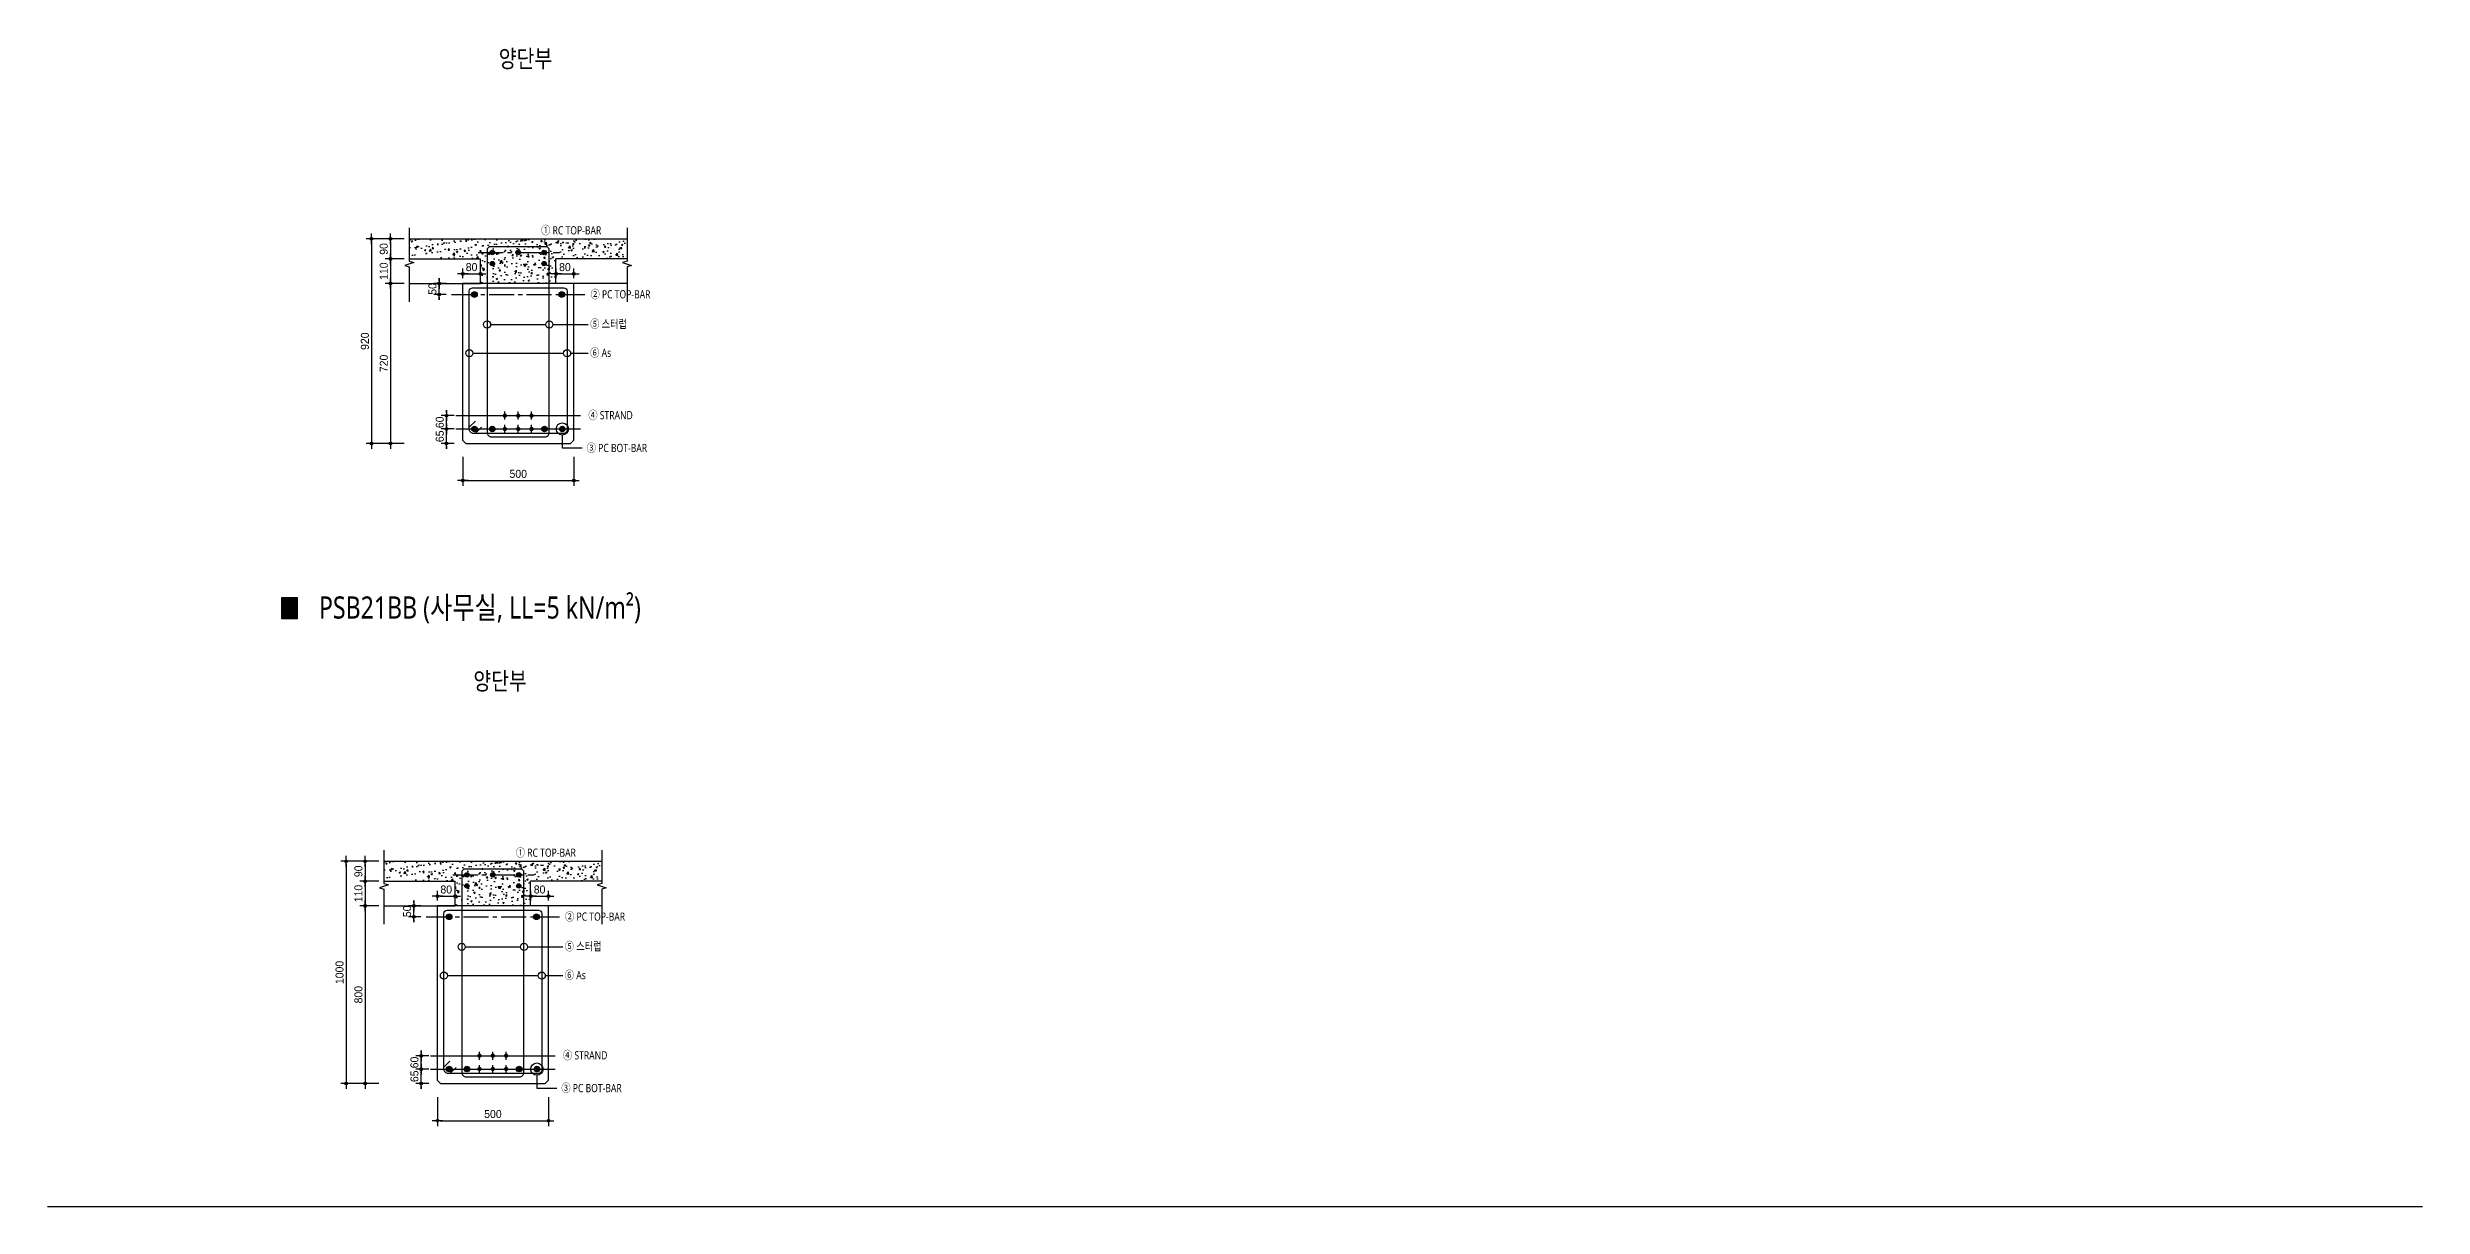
# Model space of a CAD drawing. Header units: millimetres. Extents: x 11948722 to 13111668, y -10771712 to -10232988.
# Drawn here: x 13100982 to 13111668, y -10497878 to -10492664 of the extents above; entities that cross this region are included whole.
import ezdxf
from ezdxf.enums import TextEntityAlignment as Align

# ---------------------------------------------------------------- set-up
doc = ezdxf.new("R2010")
doc.units = ezdxf.units.MM
doc.header["$LTSCALE"] = 150
doc.header["$MEASUREMENT"] = 0
for name, pattern in [('CEN', [6.2, 6, -0.1, 0, -0.1]), ('CENTER', [50.8, 31.75, -6.35, 6.35, -6.35]), ('CENTER2', [1.125, 0.75, -0.125, 0.125, -0.125]), ('HIDDEN', [2, 1, -1])]:
    doc.linetypes.add(name, pattern=pattern)
doc.layers.get('0').update_dxf_attribs({"linetype": 'CONTINUOUS'})
doc.layers.get('Defpoints').update_dxf_attribs({"color": 117, "linetype": 'CONTINUOUS'})
for name, color, linetype in [('0-TXT', 7, 'CONTINUOUS'), ('BAR', 3, 'CONTINUOUS'), ('CENT', 1, 'CEN'), ('CON-C', 2, 'CONTINUOUS'), ('DIM', 7, 'CONTINUOUS'), ('ETC', 8, 'CONTINUOUS'), ('FIN', 5, 'CONTINUOUS'), ('H', 2, 'HIDDEN'), ('SIT', 7, 'CONTINUOUS'), ('STRAND', 7, 'CENTER2'), ('TEXT', 3, 'CONTINUOUS')]:
    doc.layers.add(name, color=color, linetype=linetype)
doc.styles.get("Standard").update_dxf_attribs({"font": 'NanumGothic.ttf'})
doc.styles.add('돋움', font='')
doc.styles.get('돋움').set_extended_font_data('Dotum')
doc.dimstyles.new('S_10', dxfattribs={"dimscale": 10, "dimtxt": 3, "dimasz": 1, "dimexe": 2, "dimexo": 2, "dimgap": 1, "dimtad": 1, "dimdec": 0, "dimzin": 0, "dimdsep": 46, "dimtxsty": '돋움', "dimblk1": 'DD', "dimblk2": 'DD', "dimsah": 1, "dimcen": 2.5, "dimdle": 8, "dimclrd": 256, "dimclre": 256, "dimclrt": 3, "dimadec": 0, "dimazin": 0, "dimtfac": 1, "dimtdec": 0, "dimtix": 1, "dimtmove": 2, "dimatfit": 3, "dimldrblk": 'DD', "dimfxl": 1, "dimtolj": 1, "dimtzin": 0, "dimarcsym": 0})

# ---------------------------------------------------------------- blocks, each defined once
blk = doc.blocks.new('DD')
blk.add_line((-2, 0), (2, 0))
for radius in [0.5, 0.25]:
    blk.add_circle((0, 0), radius)
blk = doc.blocks.new('*D1690')
at = {"layer": 'Defpoints', "color": 0, "ltscale": 1200}
for p in [(13102610, -10493615), (13102525, -10493725), (13102610, -10493725)]:
    blk.add_point(p, dxfattribs=at)
at = {"layer": 'DIM', "lineweight": -2}
for p, q in [((13102586, -10493615), (13102501, -10493615)), ((13102525, -10493627), (13102525, -10493713)), ((13102586, -10493725), (13102501, -10493725))]:
    blk.add_line(p, q, dxfattribs=at)
at = {"layer": 'DIM', "lineweight": -2, "ltscale": 1200, "xscale": 12, "yscale": 12, "zscale": 12}
for p, rotation in [((13102525, -10493615), 90), ((13102525, -10493725), 270)]:
    blk.add_blockref('DD', p, dxfattribs=dict(at, rotation=rotation))
at = {"layer": 'DIM', "ltscale": 1200, "insert": (13102495, -10493670), "char_height": 36, "attachment_point": 5, "rotation": 90, "style": '돋움'}
blk.add_mtext('\\A1;110', dxfattribs=at)
blk = doc.blocks.new('*D1691')
at = {"layer": 'Defpoints', "color": 0, "ltscale": 1200}
for p in [(13102610, -10493525), (13102525, -10493615), (13102610, -10493615)]:
    blk.add_point(p, dxfattribs=at)
at = {"layer": 'DIM', "lineweight": -2}
for p, q in [((13102586, -10493525), (13102501, -10493525)), ((13102525, -10493537), (13102525, -10493603)), ((13102586, -10493615), (13102501, -10493615))]:
    blk.add_line(p, q, dxfattribs=at)
at = {"layer": 'DIM', "lineweight": -2, "ltscale": 1200, "xscale": 12, "yscale": 12, "zscale": 12}
for p, rotation in [((13102525, -10493525), 90), ((13102525, -10493615), 270)]:
    blk.add_blockref('DD', p, dxfattribs=dict(at, rotation=rotation))
at = {"layer": 'DIM', "ltscale": 1200, "insert": (13102495, -10493570), "char_height": 36, "attachment_point": 5, "rotation": 90, "style": '돋움'}
blk.add_mtext('\\A1;90', dxfattribs=at)
blk = doc.blocks.new('*D1692')
at = {"layer": 'Defpoints', "color": 0, "ltscale": 1200}
for p in [(13102610, -10493725), (13102525, -10494445), (13102610, -10494445)]:
    blk.add_point(p, dxfattribs=at)
at = {"layer": 'DIM', "lineweight": -2}
for p, q in [((13102586, -10493725), (13102501, -10493725)), ((13102525, -10493737), (13102525, -10494433)), ((13102586, -10494445), (13102501, -10494445))]:
    blk.add_line(p, q, dxfattribs=at)
at = {"layer": 'DIM', "lineweight": -2, "ltscale": 1200, "xscale": 12, "yscale": 12, "zscale": 12}
for p, rotation in [((13102525, -10493725), 90), ((13102525, -10494445), 270)]:
    blk.add_blockref('DD', p, dxfattribs=dict(at, rotation=rotation))
at = {"layer": 'DIM', "ltscale": 1200, "insert": (13102495, -10494085), "char_height": 36, "attachment_point": 5, "rotation": 90, "style": '돋움'}
blk.add_mtext('\\A1;720', dxfattribs=at)
blk = doc.blocks.new('*D1693')
at = {"layer": 'Defpoints', "color": 0, "ltscale": 1200}
for p in [(13102525, -10493525), (13102440, -10494445), (13102525, -10494445)]:
    blk.add_point(p, dxfattribs=at)
at = {"layer": 'DIM', "lineweight": -2}
for p, q in [((13102501, -10493525), (13102416, -10493525)), ((13102440, -10493537), (13102440, -10494433)), ((13102501, -10494445), (13102416, -10494445))]:
    blk.add_line(p, q, dxfattribs=at)
at = {"layer": 'DIM', "lineweight": -2, "ltscale": 1200, "xscale": 12, "yscale": 12, "zscale": 12}
for p, rotation in [((13102440, -10493525), 90), ((13102440, -10494445), 270)]:
    blk.add_blockref('DD', p, dxfattribs=dict(at, rotation=rotation))
at = {"layer": 'DIM', "ltscale": 1200, "insert": (13102410, -10493985), "char_height": 36, "attachment_point": 5, "rotation": 90, "style": '돋움'}
blk.add_mtext('\\A1;920', dxfattribs=at)
blk = doc.blocks.new('*D1694')
at = {"layer": 'Defpoints', "color": 0, "ltscale": 1200}
for p in [(13102850, -10494482), (13103350, -10494482), (13103350, -10494612)]:
    blk.add_point(p, dxfattribs=at)
at = {"layer": 'DIM', "lineweight": -2}
for p, q in [((13102850, -10494506), (13102850, -10494636)), ((13103350, -10494506), (13103350, -10494636)), ((13102862, -10494612), (13103338, -10494612))]:
    blk.add_line(p, q, dxfattribs=at)
at = {"layer": 'DIM', "lineweight": -2, "ltscale": 1200, "xscale": 12, "yscale": 12, "zscale": 12, "rotation": 180}
blk.add_blockref('DD', (13102850, -10494612), dxfattribs=at)
at = {"layer": 'DIM', "lineweight": -2, "ltscale": 1200, "xscale": 12, "yscale": 12, "zscale": 12}
blk.add_blockref('DD', (13103350, -10494612), dxfattribs=at)
at = {"layer": 'DIM', "ltscale": 1200, "insert": (13103100, -10494582), "char_height": 36, "attachment_point": 5, "style": '돋움'}
blk.add_mtext('\\A1;500', dxfattribs=at)
blk = doc.blocks.new('*D1695')
at = {"layer": 'Defpoints', "color": 0, "ltscale": 1200}
for p in [(13102744, -10493725), (13102800, -10493725), (13102800, -10493775)]:
    blk.add_point(p, dxfattribs=at)
at = {"layer": 'DIM', "lineweight": -2}
for p, q in [((13102776, -10493725), (13102720, -10493725)), ((13102776, -10493775), (13102720, -10493775)), ((13102744, -10493713), (13102744, -10493701)), ((13102744, -10493775), (13102744, -10493725)), ((13102744, -10493787), (13102744, -10493799))]:
    blk.add_line(p, q, dxfattribs=at)
at = {"layer": 'DIM', "lineweight": -2, "ltscale": 1200, "xscale": 12, "yscale": 12, "zscale": 12}
for p, rotation in [((13102744, -10493725), 270), ((13102744, -10493775), 90)]:
    blk.add_blockref('DD', p, dxfattribs=dict(at, rotation=rotation))
at = {"layer": 'DIM', "ltscale": 1200, "insert": (13102714, -10493750), "char_height": 36, "attachment_point": 5, "rotation": 90, "style": '돋움'}
blk.add_mtext('\\A1;50', dxfattribs=at)
blk = doc.blocks.new('strand')
at = {"layer": 'STRAND'}
for p, q in [((-18, 0), (18, 0)), ((0, -18), (0, 18))]:
    blk.add_line(p, q, dxfattribs=at)
at = {"layer": 'STRAND', "const_width": 9.6}
blk.add_lwpolyline([(-5, 0, 1), (5, 0, 1)], format="xyb", close=True, dxfattribs=at)
blk = doc.blocks.new('*D1696')
at = {"layer": 'Defpoints', "color": 0, "ltscale": 1200}
for p in [(13102777, -10494320), (13102836, -10494320), (13102836, -10494380)]:
    blk.add_point(p, dxfattribs=at)
at = {"layer": 'DIM', "lineweight": -2}
for p, q in [((13102777, -10494308), (13102777, -10494296)), ((13102812, -10494320), (13102753, -10494320)), ((13102812, -10494380), (13102753, -10494380)), ((13102777, -10494380), (13102777, -10494320)), ((13102777, -10494392), (13102777, -10494404))]:
    blk.add_line(p, q, dxfattribs=at)
at = {"layer": 'DIM', "lineweight": -2, "ltscale": 1200, "xscale": 12, "yscale": 12, "zscale": 12}
for p, rotation in [((13102777, -10494320), 270), ((13102777, -10494380), 90)]:
    blk.add_blockref('DD', p, dxfattribs=dict(at, rotation=rotation))
at = {"layer": 'DIM', "ltscale": 1200, "insert": (13102747, -10494350), "char_height": 36, "attachment_point": 5, "rotation": 90, "style": '돋움'}
blk.add_mtext('\\A1;60', dxfattribs=at)
blk = doc.blocks.new('*D1697')
at = {"layer": 'Defpoints', "color": 0, "ltscale": 1200}
for p in [(13102777, -10494380), (13102836, -10494380), (13102836, -10494445)]:
    blk.add_point(p, dxfattribs=at)
at = {"layer": 'DIM', "lineweight": -2}
for p, q in [((13102812, -10494380), (13102753, -10494380)), ((13102777, -10494368), (13102777, -10494356)), ((13102777, -10494445), (13102777, -10494380)), ((13102812, -10494445), (13102753, -10494445)), ((13102777, -10494457), (13102777, -10494469))]:
    blk.add_line(p, q, dxfattribs=at)
at = {"layer": 'DIM', "lineweight": -2, "ltscale": 1200, "xscale": 12, "yscale": 12, "zscale": 12}
for p, rotation in [((13102777, -10494380), 270), ((13102777, -10494445), 90)]:
    blk.add_blockref('DD', p, dxfattribs=dict(at, rotation=rotation))
at = {"layer": 'DIM', "ltscale": 1200, "insert": (13102747, -10494413), "char_height": 36, "attachment_point": 5, "rotation": 90, "style": '돋움'}
blk.add_mtext('\\A1;65', dxfattribs=at)
blk = doc.blocks.new('*D1698')
at = {"layer": 'Defpoints', "color": 0, "ltscale": 1200}
for p in [(13103270, -10493725), (13103350, -10493682), (13103350, -10493725)]:
    blk.add_point(p, dxfattribs=at)
at = {"layer": 'DIM', "lineweight": -2}
for p, q in [((13103270, -10493701), (13103270, -10493658)), ((13103350, -10493701), (13103350, -10493658)), ((13103282, -10493682), (13103338, -10493682))]:
    blk.add_line(p, q, dxfattribs=at)
at = {"layer": 'DIM', "lineweight": -2, "ltscale": 1200, "xscale": 12, "yscale": 12, "zscale": 12, "rotation": 180}
blk.add_blockref('DD', (13103270, -10493682), dxfattribs=at)
at = {"layer": 'DIM', "lineweight": -2, "ltscale": 1200, "xscale": 12, "yscale": 12, "zscale": 12}
blk.add_blockref('DD', (13103350, -10493682), dxfattribs=at)
at = {"layer": 'DIM', "ltscale": 1200, "insert": (13103310, -10493652), "char_height": 36, "attachment_point": 5, "style": '돋움'}
blk.add_mtext('\\A1;80', dxfattribs=at)
blk = doc.blocks.new('*D1699')
at = {"layer": 'Defpoints', "color": 0, "ltscale": 1200}
for p in [(13102850, -10493725), (13102930, -10493682), (13102930, -10493725)]:
    blk.add_point(p, dxfattribs=at)
at = {"layer": 'DIM', "lineweight": -2}
for p, q in [((13102850, -10493701), (13102850, -10493658)), ((13102930, -10493701), (13102930, -10493658)), ((13102862, -10493682), (13102918, -10493682))]:
    blk.add_line(p, q, dxfattribs=at)
at = {"layer": 'DIM', "lineweight": -2, "ltscale": 1200, "xscale": 12, "yscale": 12, "zscale": 12, "rotation": 180}
blk.add_blockref('DD', (13102850, -10493682), dxfattribs=at)
at = {"layer": 'DIM', "lineweight": -2, "ltscale": 1200, "xscale": 12, "yscale": 12, "zscale": 12}
blk.add_blockref('DD', (13102930, -10493682), dxfattribs=at)
at = {"layer": 'DIM', "ltscale": 1200, "insert": (13102890, -10493652), "char_height": 36, "attachment_point": 5, "style": '돋움'}
blk.add_mtext('\\A1;80', dxfattribs=at)
blk = doc.blocks.new('*D1700')
at = {"layer": 'Defpoints', "color": 0, "ltscale": 1200}
for p in [(13102496, -10496415), (13102411, -10496525), (13102496, -10496525)]:
    blk.add_point(p, dxfattribs=at)
at = {"layer": 'DIM', "lineweight": -2}
for p, q in [((13102472, -10496415), (13102387, -10496415)), ((13102411, -10496427), (13102411, -10496513)), ((13102472, -10496525), (13102387, -10496525))]:
    blk.add_line(p, q, dxfattribs=at)
at = {"layer": 'DIM', "lineweight": -2, "ltscale": 1200, "xscale": 12, "yscale": 12, "zscale": 12}
for p, rotation in [((13102411, -10496415), 90), ((13102411, -10496525), 270)]:
    blk.add_blockref('DD', p, dxfattribs=dict(at, rotation=rotation))
at = {"layer": 'DIM', "ltscale": 1200, "insert": (13102381, -10496470), "char_height": 36, "attachment_point": 5, "rotation": 90, "style": '돋움'}
blk.add_mtext('\\A1;110', dxfattribs=at)
blk = doc.blocks.new('*D1701')
at = {"layer": 'Defpoints', "color": 0, "ltscale": 1200}
for p in [(13102496, -10496325), (13102411, -10496415), (13102496, -10496415)]:
    blk.add_point(p, dxfattribs=at)
at = {"layer": 'DIM', "lineweight": -2}
for p, q in [((13102472, -10496325), (13102387, -10496325)), ((13102411, -10496337), (13102411, -10496403)), ((13102472, -10496415), (13102387, -10496415))]:
    blk.add_line(p, q, dxfattribs=at)
at = {"layer": 'DIM', "lineweight": -2, "ltscale": 1200, "xscale": 12, "yscale": 12, "zscale": 12}
for p, rotation in [((13102411, -10496325), 90), ((13102411, -10496415), 270)]:
    blk.add_blockref('DD', p, dxfattribs=dict(at, rotation=rotation))
at = {"layer": 'DIM', "ltscale": 1200, "insert": (13102381, -10496370), "char_height": 36, "attachment_point": 5, "rotation": 90, "style": '돋움'}
blk.add_mtext('\\A1;90', dxfattribs=at)
blk = doc.blocks.new('*D1702')
at = {"layer": 'Defpoints', "color": 0, "ltscale": 1200}
for p in [(13102496, -10496525), (13102411, -10497325), (13102496, -10497325)]:
    blk.add_point(p, dxfattribs=at)
at = {"layer": 'DIM', "lineweight": -2}
for p, q in [((13102472, -10496525), (13102387, -10496525)), ((13102411, -10496537), (13102411, -10497313)), ((13102472, -10497325), (13102387, -10497325))]:
    blk.add_line(p, q, dxfattribs=at)
at = {"layer": 'DIM', "lineweight": -2, "ltscale": 1200, "xscale": 12, "yscale": 12, "zscale": 12}
for p, rotation in [((13102411, -10496525), 90), ((13102411, -10497325), 270)]:
    blk.add_blockref('DD', p, dxfattribs=dict(at, rotation=rotation))
at = {"layer": 'DIM', "ltscale": 1200, "insert": (13102381, -10496925), "char_height": 36, "attachment_point": 5, "rotation": 90, "style": '돋움'}
blk.add_mtext('\\A1;800', dxfattribs=at)
blk = doc.blocks.new('*D1703')
at = {"layer": 'Defpoints', "color": 0, "ltscale": 1200}
for p in [(13102411, -10496325), (13102326, -10497325), (13102411, -10497325)]:
    blk.add_point(p, dxfattribs=at)
at = {"layer": 'DIM', "lineweight": -2}
for p, q in [((13102387, -10496325), (13102302, -10496325)), ((13102326, -10496337), (13102326, -10497313)), ((13102387, -10497325), (13102302, -10497325))]:
    blk.add_line(p, q, dxfattribs=at)
at = {"layer": 'DIM', "lineweight": -2, "ltscale": 1200, "xscale": 12, "yscale": 12, "zscale": 12}
for p, rotation in [((13102326, -10496325), 90), ((13102326, -10497325), 270)]:
    blk.add_blockref('DD', p, dxfattribs=dict(at, rotation=rotation))
at = {"layer": 'DIM', "ltscale": 1200, "insert": (13102296, -10496825), "char_height": 36, "attachment_point": 5, "rotation": 90, "style": '돋움'}
blk.add_mtext('\\A1;1000', dxfattribs=at)
blk = doc.blocks.new('*D1704')
at = {"layer": 'Defpoints', "color": 0, "ltscale": 1200}
for p in [(13102736, -10497362), (13103236, -10497362), (13103236, -10497492)]:
    blk.add_point(p, dxfattribs=at)
at = {"layer": 'DIM', "lineweight": -2}
for p, q in [((13102736, -10497386), (13102736, -10497516)), ((13103236, -10497386), (13103236, -10497516)), ((13102748, -10497492), (13103224, -10497492))]:
    blk.add_line(p, q, dxfattribs=at)
at = {"layer": 'DIM', "lineweight": -2, "ltscale": 1200, "xscale": 12, "yscale": 12, "zscale": 12, "rotation": 180}
blk.add_blockref('DD', (13102736, -10497492), dxfattribs=at)
at = {"layer": 'DIM', "lineweight": -2, "ltscale": 1200, "xscale": 12, "yscale": 12, "zscale": 12}
blk.add_blockref('DD', (13103236, -10497492), dxfattribs=at)
at = {"layer": 'DIM', "ltscale": 1200, "insert": (13102986, -10497462), "char_height": 36, "attachment_point": 5, "style": '돋움'}
blk.add_mtext('\\A1;500', dxfattribs=at)
blk = doc.blocks.new('*D1705')
at = {"layer": 'Defpoints', "color": 0, "ltscale": 1200}
for p in [(13102630, -10496525), (13102686, -10496525), (13102686, -10496575)]:
    blk.add_point(p, dxfattribs=at)
at = {"layer": 'DIM', "lineweight": -2}
for p, q in [((13102662, -10496525), (13102606, -10496525)), ((13102630, -10496513), (13102630, -10496501)), ((13102630, -10496575), (13102630, -10496525)), ((13102662, -10496575), (13102606, -10496575)), ((13102630, -10496587), (13102630, -10496599))]:
    blk.add_line(p, q, dxfattribs=at)
at = {"layer": 'DIM', "lineweight": -2, "ltscale": 1200, "xscale": 12, "yscale": 12, "zscale": 12}
for p, rotation in [((13102630, -10496525), 270), ((13102630, -10496575), 90)]:
    blk.add_blockref('DD', p, dxfattribs=dict(at, rotation=rotation))
at = {"layer": 'DIM', "ltscale": 1200, "insert": (13102600, -10496550), "char_height": 36, "attachment_point": 5, "rotation": 90, "style": '돋움'}
blk.add_mtext('\\A1;50', dxfattribs=at)
blk = doc.blocks.new('*D1706')
at = {"layer": 'Defpoints', "color": 0, "ltscale": 1200}
for p in [(13102663, -10497200), (13102722, -10497200), (13102722, -10497260)]:
    blk.add_point(p, dxfattribs=at)
at = {"layer": 'DIM', "lineweight": -2}
for p, q in [((13102698, -10497200), (13102639, -10497200)), ((13102663, -10497188), (13102663, -10497176)), ((13102663, -10497260), (13102663, -10497200)), ((13102698, -10497260), (13102639, -10497260)), ((13102663, -10497272), (13102663, -10497284))]:
    blk.add_line(p, q, dxfattribs=at)
at = {"layer": 'DIM', "lineweight": -2, "ltscale": 1200, "xscale": 12, "yscale": 12, "zscale": 12}
for p, rotation in [((13102663, -10497200), 270), ((13102663, -10497260), 90)]:
    blk.add_blockref('DD', p, dxfattribs=dict(at, rotation=rotation))
at = {"layer": 'DIM', "ltscale": 1200, "insert": (13102633, -10497230), "char_height": 36, "attachment_point": 5, "rotation": 90, "style": '돋움'}
blk.add_mtext('\\A1;60', dxfattribs=at)
blk = doc.blocks.new('*D1707')
at = {"layer": 'Defpoints', "color": 0, "ltscale": 1200}
for p in [(13102663, -10497260), (13102722, -10497260), (13102722, -10497325)]:
    blk.add_point(p, dxfattribs=at)
at = {"layer": 'DIM', "lineweight": -2}
for p, q in [((13102698, -10497260), (13102639, -10497260)), ((13102663, -10497248), (13102663, -10497236)), ((13102663, -10497325), (13102663, -10497260)), ((13102698, -10497325), (13102639, -10497325)), ((13102663, -10497337), (13102663, -10497349))]:
    blk.add_line(p, q, dxfattribs=at)
at = {"layer": 'DIM', "lineweight": -2, "ltscale": 1200, "xscale": 12, "yscale": 12, "zscale": 12}
for p, rotation in [((13102663, -10497260), 270), ((13102663, -10497325), 90)]:
    blk.add_blockref('DD', p, dxfattribs=dict(at, rotation=rotation))
at = {"layer": 'DIM', "ltscale": 1200, "insert": (13102633, -10497292), "char_height": 36, "attachment_point": 5, "rotation": 90, "style": '돋움'}
blk.add_mtext('\\A1;65', dxfattribs=at)
blk = doc.blocks.new('*D1708')
at = {"layer": 'Defpoints', "color": 0, "ltscale": 1200}
for p in [(13103156, -10496525), (13103236, -10496482), (13103236, -10496525)]:
    blk.add_point(p, dxfattribs=at)
at = {"layer": 'DIM', "lineweight": -2}
for p, q in [((13103156, -10496501), (13103156, -10496458)), ((13103168, -10496482), (13103224, -10496482)), ((13103236, -10496501), (13103236, -10496458))]:
    blk.add_line(p, q, dxfattribs=at)
at = {"layer": 'DIM', "lineweight": -2, "ltscale": 1200, "xscale": 12, "yscale": 12, "zscale": 12, "rotation": 180}
blk.add_blockref('DD', (13103156, -10496482), dxfattribs=at)
at = {"layer": 'DIM', "lineweight": -2, "ltscale": 1200, "xscale": 12, "yscale": 12, "zscale": 12}
blk.add_blockref('DD', (13103236, -10496482), dxfattribs=at)
at = {"layer": 'DIM', "ltscale": 1200, "insert": (13103196, -10496452), "char_height": 36, "attachment_point": 5, "style": '돋움'}
blk.add_mtext('\\A1;80', dxfattribs=at)
blk = doc.blocks.new('*D1709')
at = {"layer": 'Defpoints', "color": 0, "ltscale": 1200}
for p in [(13102736, -10496525), (13102816, -10496482), (13102816, -10496525)]:
    blk.add_point(p, dxfattribs=at)
at = {"layer": 'DIM', "lineweight": -2}
for p, q in [((13102736, -10496501), (13102736, -10496458)), ((13102748, -10496482), (13102804, -10496482)), ((13102816, -10496501), (13102816, -10496458))]:
    blk.add_line(p, q, dxfattribs=at)
at = {"layer": 'DIM', "lineweight": -2, "ltscale": 1200, "xscale": 12, "yscale": 12, "zscale": 12, "rotation": 180}
blk.add_blockref('DD', (13102736, -10496482), dxfattribs=at)
at = {"layer": 'DIM', "lineweight": -2, "ltscale": 1200, "xscale": 12, "yscale": 12, "zscale": 12}
blk.add_blockref('DD', (13102816, -10496482), dxfattribs=at)
at = {"layer": 'DIM', "ltscale": 1200, "insert": (13102776, -10496452), "char_height": 36, "attachment_point": 5, "style": '돋움'}
blk.add_mtext('\\A1;80', dxfattribs=at)

msp = doc.modelspace()

# ---------------------------------------------------------------- hatches: boundary and pattern name
msp.add_hatch(color=256).paths.add_polyline_path([(13102106.6, -10495232.3), (13102106.6, -10495139.6), (13102035.3, -10495139.6), (13102035.3, -10495232.3)])
at = {"layer": 'BAR'}
h = msp.add_hatch(color=256, dxfattribs=at)
h.dxf.hatch_style = 1
h.paths.add_polyline_path([(13102993.2, -10493586, 1), (13102973.2, -10493586, 1)])
h = msp.add_hatch(color=256, dxfattribs=at)
h.dxf.hatch_style = 1
h.paths.add_polyline_path([(13102993.2, -10493636, 1), (13102973.2, -10493636, 1)])
h = msp.add_hatch(color=256, dxfattribs=at)
h.dxf.hatch_style = 1
h.paths.add_polyline_path([(13103109.7, -10493586, 1), (13103089.7, -10493586, 1)])
h = msp.add_hatch(color=256, dxfattribs=at)
h.dxf.hatch_style = 1
h.paths.add_polyline_path([(13103206.3, -10493586, -1), (13103226.3, -10493586, -1)])
h = msp.add_hatch(color=256, dxfattribs=at)
h.dxf.hatch_style = 1
h.paths.add_polyline_path([(13103206.3, -10493636, -1), (13103226.3, -10493636, -1)])
h = msp.add_hatch(color=256, dxfattribs=at)
h.dxf.hatch_style = 1
h.paths.add_polyline_path([(13102915.7, -10493775, 1), (13102890.7, -10493775, 1)])
h = msp.add_hatch(color=256, dxfattribs=at)
h.dxf.hatch_style = 1
h.paths.add_polyline_path([(13103283.8, -10493775, -1), (13103308.8, -10493775, -1)])
h = msp.add_hatch(color=256, dxfattribs=at)
h.dxf.hatch_style = 1
h.paths.add_polyline_path([(13102915.7, -10494380, 1), (13102890.7, -10494380, 1)])
h = msp.add_hatch(color=256, dxfattribs=at)
h.dxf.hatch_style = 1
h.paths.add_polyline_path([(13102995.7, -10494380, 1), (13102970.7, -10494380, 1)])
h = msp.add_hatch(color=256, dxfattribs=at)
h.dxf.hatch_style = 1
h.paths.add_polyline_path([(13103230.7, -10494380, 1), (13103205.7, -10494380, 1)])
h = msp.add_hatch(color=256, dxfattribs=at)
h.dxf.hatch_style = 1
h.paths.add_polyline_path([(13103310.7, -10494380, 1), (13103285.7, -10494380, 1)])
h = msp.add_hatch(color=256, dxfattribs=at)
h.dxf.hatch_style = 1
h.paths.add_polyline_path([(13102879, -10496385.8, 1), (13102859, -10496385.8, 1)])
h = msp.add_hatch(color=256, dxfattribs=at)
h.dxf.hatch_style = 1
h.paths.add_polyline_path([(13102879, -10496435.8, 1), (13102859, -10496435.8, 1)])
h = msp.add_hatch(color=256, dxfattribs=at)
h.dxf.hatch_style = 1
h.paths.add_polyline_path([(13102995.6, -10496385.8, 1), (13102975.6, -10496385.8, 1)])
h = msp.add_hatch(color=256, dxfattribs=at)
h.dxf.hatch_style = 1
h.paths.add_polyline_path([(13103092.1, -10496385.8, -1), (13103112.1, -10496385.8, -1)])
h = msp.add_hatch(color=256, dxfattribs=at)
h.dxf.hatch_style = 1
h.paths.add_polyline_path([(13103092.1, -10496435.8, -1), (13103112.1, -10496435.8, -1)])
h = msp.add_hatch(color=256, dxfattribs=at)
h.dxf.hatch_style = 1
h.paths.add_polyline_path([(13102801.5, -10496574.8, 1), (13102776.5, -10496574.8, 1)])
h = msp.add_hatch(color=256, dxfattribs=at)
h.dxf.hatch_style = 1
h.paths.add_polyline_path([(13103169.6, -10496574.8, -1), (13103194.6, -10496574.8, -1)])
h = msp.add_hatch(color=256, dxfattribs=at)
h.dxf.hatch_style = 1
h.paths.add_polyline_path([(13102801.5, -10497259.8, 1), (13102776.5, -10497259.8, 1)])
h = msp.add_hatch(color=256, dxfattribs=at)
h.dxf.hatch_style = 1
h.paths.add_polyline_path([(13102881.5, -10497259.8, 1), (13102856.5, -10497259.8, 1)])
h = msp.add_hatch(color=256, dxfattribs=at)
h.dxf.hatch_style = 1
h.paths.add_polyline_path([(13103116.5, -10497259.8, 1), (13103091.5, -10497259.8, 1)])
h = msp.add_hatch(color=256, dxfattribs=at)
h.dxf.hatch_style = 1
h.paths.add_polyline_path([(13103196.5, -10497259.8, 1), (13103171.5, -10497259.8, 1)])
at = {"layer": 'H'}
h = msp.add_hatch(dxfattribs=at)
h.set_pattern_fill('AR-CONC', color=256, scale=10, style=0)
h.set_pattern_definition([(50, (13685006.956, -10157094.37), (71.7260183, -6.2752135), [7.5, -82.5]), (355, (13685006.956, -10157094.37), (-13.875133, 75.219213), [6, -66]), (100.451444, (13685012.93, -10157094.89), (57.850885, 68.943999), [6.374019, -70.114211]), (46.1842, (13685006.96, -10157074.37), (106.724133, -16.551928), [11.25, -123.75]), (96.635635, (13685015.85, -10157075.75), (93.466195, 97.41186), [9.561034, -105.171376]), (351.184164, (13685006.96, -10157074.37), (93.466195, 97.41186), [9, -99]), (21, (13685016.956, -10157079.37), (59.690705, -40.261889), [7.5, -82.5]), (326, (13685016.956, -10157079.37), (24.331533, 72.5150045), [6, -66]), (71.451445, (13685021.93, -10157082.724), (84.022238, 32.253115), [6.374019, -70.114211]), (37.5, (13685006.956, -10157094.37), (1.2159855, 33.2893854), [0, -65.2, 0, -67, 0, -66.25]), (7.5, (13685006.956, -10157094.37), (26.3069537, 39.4411712), [0, -38.2, 0, -63.7, 0, -25.25]), (327.5, (13684984.656, -10157094.37), (53.3822436, -2.2554872), [0, -25, 0, -78, 0, -103.5]), (317.5, (13684974.656, -10157094.37), (58.318617, 10.0104982), [0, -32.5, 0, -51.8, 0, -73.5])])
h.paths.add_polyline_path([(13103269.7, -10493615), (13103589.7, -10493615), (13103589.7, -10493525), (13102609.7, -10493525), (13102609.7, -10493615), (13102929.7, -10493615), (13102929.7, -10493725), (13103269.7, -10493725)])
h = msp.add_hatch(dxfattribs=at)
h.set_pattern_fill('AR-CONC', color=256, scale=10, style=0)
h.set_pattern_definition([(50, (13684892.77, -10159894.194), (71.7260183, -6.2752135), [7.5, -82.5]), (355, (13684892.77, -10159894.194), (-13.875133, 75.219213), [6, -66]), (100.451444, (13684898.75, -10159894.72), (57.850885, 68.943999), [6.374019, -70.114211]), (46.1842, (13684892.77, -10159874.19), (106.724133, -16.551928), [11.25, -123.75]), (96.635635, (13684901.67, -10159875.57), (93.466195, 97.41186), [9.561034, -105.171376]), (351.184164, (13684892.77, -10159874.19), (93.466195, 97.41186), [9, -99]), (21, (13684902.77, -10159879.194), (59.690705, -40.261889), [7.5, -82.5]), (326, (13684902.77, -10159879.194), (24.331533, 72.5150045), [6, -66]), (71.451445, (13684907.746, -10159882.55), (84.022238, 32.253115), [6.374019, -70.114211]), (37.5, (13684892.772, -10159894.194), (1.2159855, 33.2893854), [0, -65.2, 0, -67, 0, -66.25]), (7.5, (13684892.77, -10159894.194), (26.3069537, 39.4411712), [0, -38.2, 0, -63.7, 0, -25.25]), (327.5, (13684870.472, -10159894.194), (53.3822436, -2.2554872), [0, -25, 0, -78, 0, -103.5]), (317.5, (13684860.47, -10159894.194), (58.318617, 10.0104982), [0, -32.5, 0, -51.8, 0, -73.5])])
h.paths.add_polyline_path([(13103155.6, -10496414.8), (13103475.6, -10496414.8), (13103475.6, -10496324.8), (13102495.6, -10496324.8), (13102495.6, -10496414.8), (13102815.6, -10496414.8), (13102815.6, -10496524.8), (13103155.6, -10496524.8)])

# ---------------------------------------------------------------- linework, layer by layer
for points in [[(13102609.7, -10493475), (13102609.7, -10493625.2), (13102629.7, -10493631.5), (13102589.7, -10493644), (13102609.7, -10493650.2), (13102609.7, -10493807.3)], [(13103589.7, -10493475), (13103589.7, -10493625.2), (13103569.7, -10493631.5), (13103609.7, -10493644), (13103589.7, -10493650.2), (13103589.7, -10493807.3)], [(13102495.6, -10496274.8), (13102495.6, -10496425), (13102515.6, -10496431.3), (13102475.6, -10496443.8), (13102495.6, -10496450), (13102495.6, -10496607.1)], [(13103475.6, -10496274.8), (13103475.6, -10496425), (13103455.6, -10496431.3), (13103495.6, -10496443.8), (13103475.6, -10496450), (13103475.6, -10496607.1)]]:
    msp.add_lwpolyline(points)
msp.add_lwpolyline([(13102106.6, -10495232.3), (13102106.6, -10495139.6), (13102035.3, -10495139.6), (13102035.3, -10495232.3)], close=True)
at = {"layer": 'BAR', "color": 4, "linetype": 'Continuous'}
for p, q in [((13102906.9, -10494344.2), (13102879.7, -10494371.4)), ((13102934.8, -10494372.1), (13102906.8, -10494400)), ((13102792.7, -10497224), (13102765.6, -10497251.2)), ((13102820.6, -10497251.9), (13102792.6, -10497279.8))]:
    msp.add_line(p, q, dxfattribs=at)
for points in [[(13102979.7, -10494415), (13103219.7, -10494415, 0.4142136), (13103239.7, -10494395), (13103239.7, -10493575, 0.4142136), (13103224.7, -10493560), (13102974.7, -10493560, 0.4142136), (13102959.7, -10493575), (13102959.7, -10494395, 0.4142136), (13102979.7, -10494415)], [(13102865.6, -10497294.8), (13103105.6, -10497294.8, 0.4142136), (13103125.6, -10497274.8), (13103125.6, -10496374.8, 0.4142136), (13103110.6, -10496359.8), (13102860.6, -10496359.8, 0.4142136), (13102845.6, -10496374.8), (13102845.6, -10497274.8, 0.4142136), (13102865.6, -10497294.8)]]:
    msp.add_lwpolyline(points, format="xyb", dxfattribs=at)
for points in [[(13103319.7, -10494385, -0.4142136), (13103304.7, -10494400), (13102899.7, -10494400, -0.4142136), (13102879.7, -10494380), (13102879.7, -10493760, -0.4142136), (13102894.7, -10493745), (13103304.7, -10493745, -0.4142136), (13103319.7, -10493760)], [(13103205.6, -10497264.8, -0.4142136), (13103190.6, -10497279.8), (13102785.6, -10497279.8, -0.4142136), (13102765.6, -10497259.8), (13102765.6, -10496559.8, -0.4142136), (13102780.6, -10496544.8), (13103190.6, -10496544.8, -0.4142136), (13103205.6, -10496559.8)]]:
    msp.add_lwpolyline(points, format="xyb", close=True, dxfattribs=at)
at = {"layer": 'BAR'}
for centre, radius in [((13102983.2, -10493586), 10), ((13102983.2, -10493636), 10), ((13103099.7, -10493586), 10), ((13103216.3, -10493586), 10), ((13103216.3, -10493636), 10), ((13102903.2, -10493775, 0), 12.5), ((13103296.3, -10493775, 0), 12.5), ((13102903.2, -10494380), 12.5), ((13102983.2, -10494380), 12.5), ((13103218.2, -10494380), 12.5), ((13103298.2, -10494380), 12.5), ((13102869, -10496385.8), 10), ((13102869, -10496435.8), 10), ((13102985.6, -10496385.8), 10), ((13103102.1, -10496385.8), 10), ((13103102.1, -10496435.8), 10), ((13102789, -10496574.8, 0), 12.5), ((13103182.1, -10496574.8, 0), 12.5), ((13102789, -10497259.8), 12.5), ((13102869, -10497259.8), 12.5), ((13103104, -10497259.8), 12.5), ((13103184, -10497259.8), 12.5)]:
    msp.add_circle(centre, radius, dxfattribs=at)
at = {"layer": 'CENT', "linetype": 'CENTER2'}
for p, q in [((13102919.7, -10493586), (13103279.7, -10493586)), ((13102799.7, -10493775, 0), (13103399.7, -10493775, 0)), ((13102805.5, -10496385.8), (13103165.6, -10496385.8)), ((13102685.6, -10496574.8, 0), (13103285.6, -10496574.8, 0))]:
    msp.add_line(p, q, dxfattribs=at)
at = {"layer": 'CON-C', "ltscale": 1200}
msp.add_line((13100981.9, -10497877.9), (13111668.1, -10497877.9), dxfattribs=at)
at = {"layer": 'ETC'}
for p, q in [((13102849.7, -10494430), (13102864.7, -10494445)), ((13103349.7, -10494430), (13103334.7, -10494445)), ((13102735.6, -10497309.8), (13102750.6, -10497324.8)), ((13103235.6, -10497309.8), (13103220.6, -10497324.8))]:
    msp.add_line(p, q, dxfattribs=at)
for points in [[(13103349.7, -10494430), (13103349.7, -10493725), (13102849.7, -10493725), (13102849.7, -10494430)], [(13102864.7, -10494445), (13103334.7, -10494445)], [(13103235.6, -10497309.8), (13103235.6, -10496524.8), (13102735.6, -10496524.8), (13102735.6, -10497309.8)], [(13102750.6, -10497324.8), (13103220.6, -10497324.8)]]:
    msp.add_lwpolyline(points, dxfattribs=at)
at = {"layer": 'FIN', "color": 1, "linetype": 'CENTER', "ltscale": 0.3}
for p, q in [((13102819.7, -10494320), (13103379.7, -10494320)), ((13102819.7, -10494380), (13103379.7, -10494380)), ((13102705.6, -10497199.8), (13103265.6, -10497199.8)), ((13102705.6, -10497259.8), (13103265.6, -10497259.8))]:
    msp.add_line(p, q, dxfattribs=at)
at = {"layer": 'SIT', "linetype": 'Continuous'}
for p, q in [((13102609.7, -10493525), (13103589.7, -10493525)), ((13102609.7, -10493615), (13102929.7, -10493615)), ((13102929.7, -10493725), (13102929.7, -10493615)), ((13103269.7, -10493725), (13103269.7, -10493615)), ((13103589.7, -10493615), (13103269.7, -10493615)), ((13102609.7, -10493725), (13102929.7, -10493725)), ((13103589.7, -10493725), (13103269.7, -10493725)), ((13102495.6, -10496324.8), (13103475.6, -10496324.8)), ((13102495.6, -10496414.8), (13102815.6, -10496414.8)), ((13102815.6, -10496524.8), (13102815.6, -10496414.8)), ((13103155.6, -10496524.8), (13103155.6, -10496414.8)), ((13103475.6, -10496414.8), (13103155.6, -10496414.8)), ((13102495.6, -10496524.8), (13102815.6, -10496524.8)), ((13103475.6, -10496524.8), (13103155.6, -10496524.8))]:
    msp.add_line(p, q, dxfattribs=at)
at = {"layer": 'TEXT'}
for p, q in [((13102975.7, -10493909.9), (13103223.7, -10493909.9)), ((13103255.7, -10493909.9), (13103414.8, -10493909.9)), ((13102895.7, -10494039.4), (13103303.7, -10494039.4)), ((13103335.7, -10494039.4), (13103414.8, -10494039.4)), ((13102861.6, -10496709.7), (13103109.6, -10496709.7)), ((13103141.6, -10496709.7), (13103300.6, -10496709.7)), ((13102781.6, -10496839.2), (13103189.6, -10496839.2)), ((13103221.6, -10496839.2), (13103300.6, -10496839.2))]:
    msp.add_line(p, q, dxfattribs=at)
for points in [[(13103298.2, -10494407.5), (13103298.2, -10494465.2), (13103387.1, -10494465.2)], [(13103184, -10497287.3), (13103184, -10497345), (13103272.9, -10497345)]]:
    msp.add_lwpolyline(points, dxfattribs=at)
for centre, radius in [((13102959.7, -10493909.9), 16), ((13103239.7, -10493909.9), 16), ((13102879.7, -10494039.4), 16), ((13103319.7, -10494039.4), 16), ((13103298.2, -10494380), 27.5), ((13102845.6, -10496709.7), 16), ((13103125.6, -10496709.7), 16), ((13102765.6, -10496839.2), 16), ((13103205.6, -10496839.2), 16), ((13103184, -10497259.8), 27.5)]:
    msp.add_circle(centre, radius, dxfattribs=at)

# ---------------------------------------------------------------- block references
at = {"layer": 'STRAND'}
for p in [(13103039.7, -10494320), (13103099.7, -10494320), (13103159.7, -10494320), (13103039.7, -10494380), (13103099.7, -10494380), (13103159.7, -10494380), (13102925.6, -10497199.8), (13102985.6, -10497199.8), (13103045.6, -10497199.8), (13102925.6, -10497259.8), (13102985.6, -10497259.8), (13103045.6, -10497259.8)]:
    msp.add_blockref('strand', p, dxfattribs=at)

# ---------------------------------------------------------------- texts
at = {"width": 0.8}
for p in [(13103132.4, -10492713.9), (13103018.3, -10495513.7)]:
    msp.add_text('양단부', height=79.83, dxfattribs=at).set_placement(p, align=Align.MIDDLE_CENTER)
msp.add_text('PSB21BB (사무실, LL=5 kN/m²)', height=99.792, dxfattribs=at).set_placement((13102203.2, -10495183.1), align=Align.MIDDLE_LEFT)
at = {"layer": '0-TXT', "ltscale": 0.8, "width": 0.8}
for s, p in [('① RC TOP-BAR', (13103203, -10493467.8)), ('② PC TOP-BAR', (13103425, -10493755.5)), ('⑤ 스터럽', (13103423.6, -10493889.3)), ('⑥ As', (13103423.6, -10494018.7)), ('④ STRAND', (13103415.4, -10494299.4, 0)), ('③ PC BOT-BAR', (13103408.1, -10494446.9)), ('① RC TOP-BAR', (13103088.8, -10496267.6)), ('② PC TOP-BAR', (13103310.8, -10496555.3)), ('⑤ 스터럽', (13103309.5, -10496689.1)), ('⑥ As', (13103309.5, -10496818.5)), ('④ STRAND', (13103301.2, -10497179.2, 0)), ('③ PC BOT-BAR', (13103293.9, -10497326.7))]:
    msp.add_text(s, height=36.96, dxfattribs=at).set_placement(p, align=Align.TOP_LEFT)

# ---------------------------------------------------------------- dimensions: what is measured, and where the dimension line sits
at = {"layer": 'DIM'}
for base, p1, p2, angle, picture, middle in [((13102439.7, -10494445), (13102524.7, -10493525), (13102524.7, -10494445), 90, '*D1693', (13102409.7, -10493985)), ((13102524.7, -10493615), (13102609.7, -10493525), (13102609.7, -10493615), 90, '*D1691', (13102494.7, -10493570)), ((13102524.7, -10493725), (13102609.7, -10493615), (13102609.7, -10493725), 90, '*D1690', (13102494.7, -10493670)), ((13102524.7, -10494445), (13102609.7, -10493725), (13102609.7, -10494445), 90, '*D1692', (13102494.7, -10494085)), ((13102744.4, -10493725, 0), (13102799.7, -10493775, 0), (13102799.7, -10493725, 0), 270, '*D1695', (13102714.4, -10493750, 0)), ((13102776.8, -10494320), (13102836.3, -10494380), (13102836.3, -10494320), 90, '*D1696', (13102746.8, -10494350)), ((13102776.8, -10494380), (13102836.3, -10494445), (13102836.3, -10494380), 90, '*D1697', (13102746.8, -10494412.5)), ((13103349.7, -10494612.5), (13102849.7, -10494482.5), (13103349.7, -10494482.5), 180, '*D1694', (13103099.7, -10494582.5)), ((13102325.6, -10497324.8), (13102410.6, -10496324.8), (13102410.6, -10497324.8), 90, '*D1703', (13102295.5, -10496824.8)), ((13102410.6, -10496414.8), (13102495.6, -10496324.8), (13102495.6, -10496414.8), 90, '*D1701', (13102380.5, -10496369.8)), ((13102410.6, -10496524.8), (13102495.6, -10496414.8), (13102495.6, -10496524.8), 90, '*D1700', (13102380.5, -10496469.8)), ((13102410.6, -10497324.8), (13102495.6, -10496524.8), (13102495.6, -10497324.8), 90, '*D1702', (13102380.5, -10496924.8)), ((13102630.2, -10496524.8, 0), (13102685.6, -10496574.8, 0), (13102685.6, -10496524.8, 0), 270, '*D1705', (13102600.2, -10496549.8, 0)), ((13102662.6, -10497199.8), (13102722.1, -10497259.8), (13102722.1, -10497199.8), 90, '*D1706', (13102632.6, -10497229.8)), ((13102662.6, -10497259.8), (13102722.1, -10497324.8), (13102722.1, -10497259.8), 90, '*D1707', (13102632.6, -10497292.3)), ((13103235.6, -10497492.3), (13102735.6, -10497362.3), (13103235.6, -10497362.3), 180, '*D1704', (13102985.6, -10497462.3))]:
    dim = msp.add_linear_dim(base=base, p1=p1, p2=p2, angle=angle, dimstyle='S_10', override={"dimscale": 12, "dimclrt": 256}, dxfattribs=at)
    dim.commit()
    dim.dimension.update_dxf_attribs({"geometry": picture, "text_midpoint": middle})
for base, p1, p2, picture, middle in [((13102929.7, -10493682.3), (13102849.7, -10493725), (13102929.7, -10493725), '*D1699', (13102889.7, -10493652.2)), ((13103349.7, -10493682.3), (13103269.7, -10493725), (13103349.7, -10493725), '*D1698', (13103309.7, -10493652.2)), ((13102815.6, -10496482.1), (13102735.6, -10496524.8), (13102815.6, -10496524.8), '*D1709', (13102775.6, -10496452.1)), ((13103235.6, -10496482.1), (13103155.6, -10496524.8), (13103235.6, -10496524.8), '*D1708', (13103195.6, -10496452.1))]:
    dim = msp.add_linear_dim(base=base, p1=p1, p2=p2, dimstyle='S_10', override={"dimscale": 12, "dimclrt": 256}, dxfattribs=at)
    dim.commit()
    dim.dimension.update_dxf_attribs({"geometry": picture, "text_midpoint": middle})

doc.saveas('drawing.dxf')
